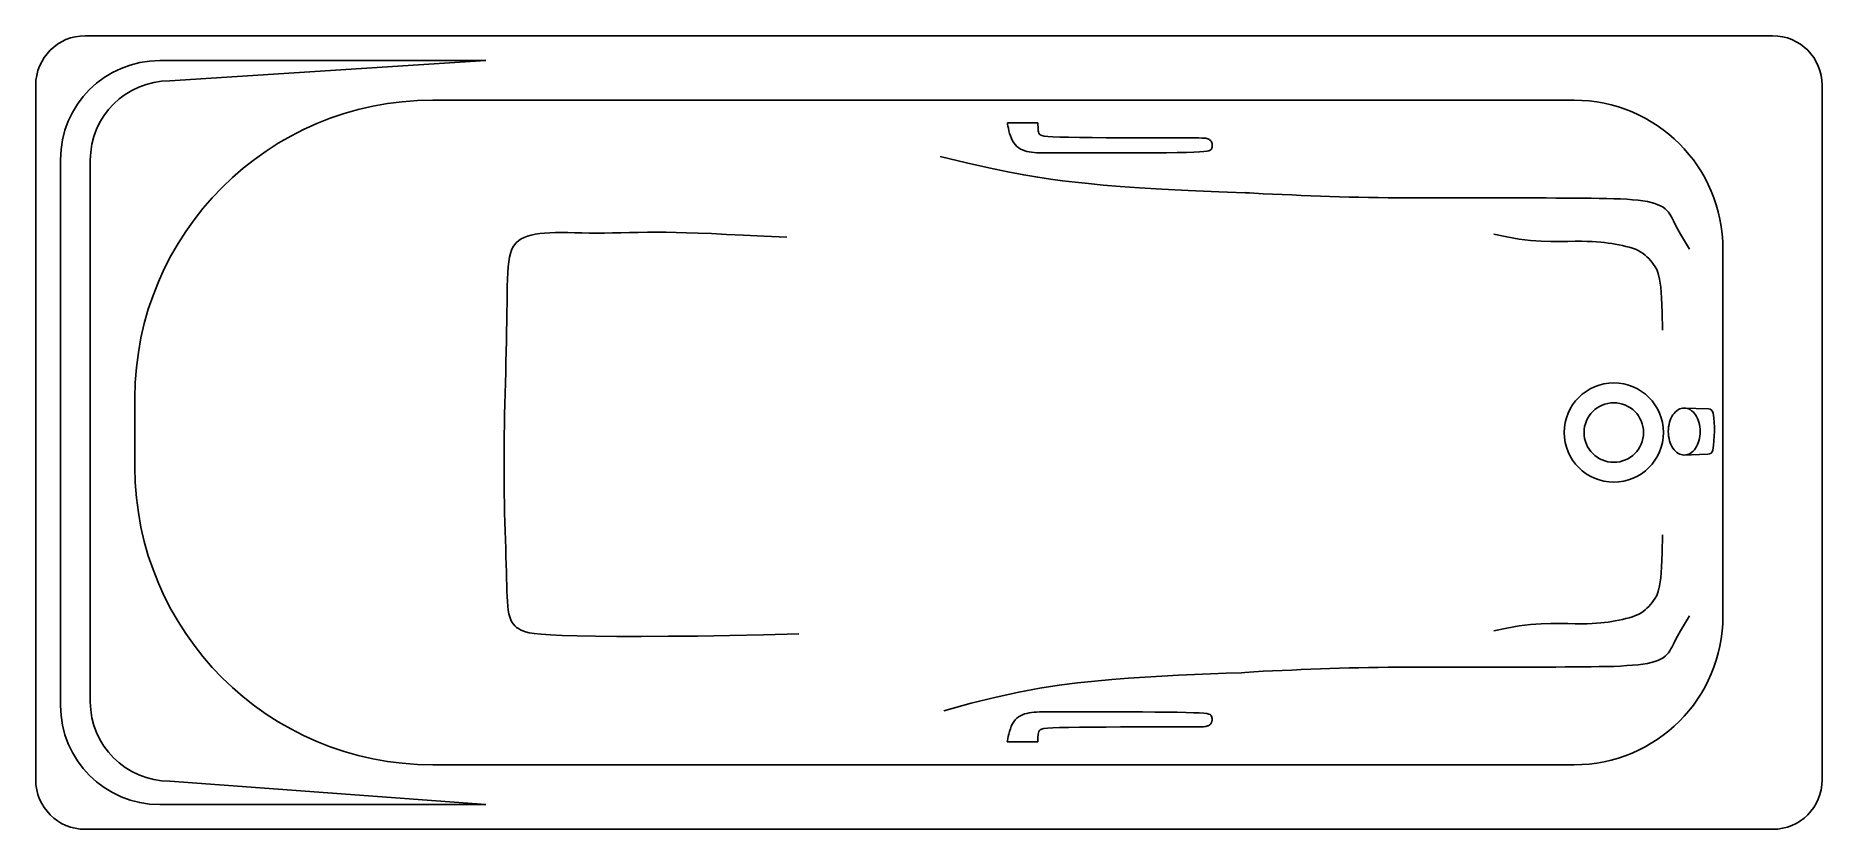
# Model space of a CAD drawing. Header units: millimetres. Extents: x -2982.29 to -2980.49, y 2939.79 to 2940.59.
import ezdxf

# ---------------------------------------------------------------- set-up
doc = ezdxf.new("R2010")
doc.units = ezdxf.units.MM
doc.header["$LTSCALE"] = 10
doc.layers.add('banheiro_louças', color=2, linetype='Continuous')

msp = doc.modelspace()

# ---------------------------------------------------------------- linework, layer by layer
at = {"layer": 'banheiro_louças'}
for p, q in [((-2980.5357, 2940.5937), (-2982.2357, 2940.5937)), ((-2982.2857, 2940.5437), (-2982.2857, 2939.8437)), ((-2982.2857, 2939.8437), (-2982.2857, 2940.5437)), ((-2980.4857, 2939.8437), (-2980.4857, 2940.5437)), ((-2982.2357, 2939.7937), (-2980.5357, 2939.7937))]:
    msp.add_line(p, q, dxfattribs=at)
at = {"layer": 'banheiro_louças', "color": 1}
for p, q in [((-2981.8321, 2940.5687), (-2982.1607, 2940.5687)), ((-2982.1507, 2940.5483), (-2981.8321, 2940.5687)), ((-2980.7357, 2940.5287), (-2981.8857, 2940.5287)), ((-2981.2759, 2940.5059), (-2981.3067, 2940.5059)), ((-2982.2607, 2940.4687), (-2982.2607, 2939.9187)), ((-2982.2307, 2940.4683), (-2982.2307, 2939.9223)), ((-2980.5857, 2940.0087), (-2980.5857, 2940.3787)), ((-2982.1857, 2940.2287), (-2982.1857, 2940.1587)), ((-2980.6253, 2940.2184), (-2980.6004, 2940.2176)), ((-2980.6259, 2940.171), (-2980.6008, 2940.1718)), ((-2981.276, 2939.8818), (-2981.3069, 2939.8818)), ((-2981.8857, 2939.8587), (-2980.7357, 2939.8587)), ((-2982.1507, 2939.8423), (-2981.8321, 2939.8187)), ((-2982.1607, 2939.8187), (-2981.8321, 2939.8187))]:
    msp.add_line(p, q, dxfattribs=at)
for points in [[(-2981.3067, 2940.5059), (-2981.3065, 2940.5045), (-2981.3061, 2940.5026), (-2981.3057, 2940.5004), (-2981.3051, 2940.498), (-2981.3044, 2940.4953), (-2981.3036, 2940.4927), (-2981.3026, 2940.4901), (-2981.3014, 2940.4877), (-2981.3001, 2940.4856), (-2981.2986, 2940.4837), (-2981.297, 2940.4821), (-2981.2952, 2940.4807), (-2981.2934, 2940.4795), (-2981.2914, 2940.4786), (-2981.2892, 2940.4778), (-2981.287, 2940.4771), (-2981.2847, 2940.4766), (-2981.2823, 2940.4762), (-2981.2797, 2940.476), (-2981.277, 2940.4758), (-2981.2742, 2940.4757), (-2981.2712, 2940.4756), (-2981.2681, 2940.4756), (-2981.2648, 2940.4756), (-2981.2612, 2940.4756), (-2981.2574, 2940.4756), (-2981.253, 2940.4756), (-2981.2479, 2940.4756), (-2981.242, 2940.4756), (-2981.2351, 2940.4756), (-2981.2271, 2940.4756), (-2981.2178, 2940.4756), (-2981.2071, 2940.4756), (-2981.1953, 2940.4756), (-2981.1829, 2940.4756), (-2981.1703, 2940.4757), (-2981.158, 2940.4757), (-2981.1462, 2940.4758), (-2981.1355, 2940.4759), (-2981.1263, 2940.4761), (-2981.1189, 2940.4763), (-2981.1131, 2940.4766), (-2981.1088, 2940.4769), (-2981.1057, 2940.4773), (-2981.1036, 2940.4778), (-2981.1023, 2940.4783), (-2981.1015, 2940.4789), (-2981.101, 2940.4796), (-2981.1007, 2940.4805), (-2981.1005, 2940.4813), (-2981.1003, 2940.4822), (-2981.1003, 2940.4832), (-2981.1003, 2940.4841), (-2981.1005, 2940.485), (-2981.1007, 2940.4859), (-2981.101, 2940.4867), (-2981.1015, 2940.4874), (-2981.102, 2940.4881), (-2981.1026, 2940.4886), (-2981.1032, 2940.4891), (-2981.104, 2940.4894), (-2981.1048, 2940.4898), (-2981.1057, 2940.49), (-2981.1066, 2940.4903), (-2981.1076, 2940.4904), (-2981.109, 2940.4905), (-2981.1109, 2940.4906), (-2981.1137, 2940.4907), (-2981.1177, 2940.4907), (-2981.1232, 2940.4908), (-2981.1303, 2940.4908), (-2981.1394, 2940.4908), (-2981.1507, 2940.4908), (-2981.1637, 2940.4908), (-2981.1778, 2940.4908), (-2981.1924, 2940.4908), (-2981.2071, 2940.4909), (-2981.2211, 2940.491), (-2981.234, 2940.4911), (-2981.2451, 2940.4913), (-2981.254, 2940.4915), (-2981.2609, 2940.4918), (-2981.266, 2940.4921), (-2981.2696, 2940.4926), (-2981.2721, 2940.4931), (-2981.2736, 2940.4938), (-2981.2744, 2940.4946), (-2981.2749, 2940.4956), (-2981.2752, 2940.4967), (-2981.2755, 2940.4979), (-2981.2756, 2940.4993), (-2981.2758, 2940.5006), (-2981.2758, 2940.502), (-2981.2759, 2940.5034), (-2981.2759, 2940.5047), (-2981.2759, 2940.5059)], [(-2981.0584, 2940.435), (-2981.0938, 2940.4363), (-2981.1245, 2940.4377), (-2981.1509, 2940.4391), (-2981.1736, 2940.4405), (-2981.1932, 2940.4418), (-2981.2101, 2940.4432), (-2981.2251, 2940.4446), (-2981.2385, 2940.446), (-2981.251, 2940.4474), (-2981.2632, 2940.449), (-2981.2761, 2940.451), (-2981.2902, 2940.4534), (-2981.3063, 2940.4566), (-2981.3253, 2940.4606), (-2981.3478, 2940.4656), (-2981.3745, 2940.4719)], [(-2981.0672, 2940.4356), (-2981.0584, 2940.435), (-2981.049, 2940.4344), (-2981.0395, 2940.434), (-2981.0299, 2940.4336), (-2981.0202, 2940.4332), (-2981.0106, 2940.4328), (-2981.0009, 2940.4324), (-2980.9913, 2940.4321), (-2980.9817, 2940.4317), (-2980.9721, 2940.4314), (-2980.9624, 2940.4311), (-2980.9527, 2940.4309), (-2980.9429, 2940.4307), (-2980.933, 2940.4305), (-2980.923, 2940.4304), (-2980.9129, 2940.4303), (-2980.9026, 2940.4302), (-2980.8923, 2940.4302), (-2980.8818, 2940.4302), (-2980.8712, 2940.4302), (-2980.8605, 2940.4302), (-2980.8496, 2940.4302), (-2980.8387, 2940.4302), (-2980.8277, 2940.4302), (-2980.8167, 2940.4302), (-2980.8058, 2940.4302), (-2980.7951, 2940.4302), (-2980.7845, 2940.4302), (-2980.7741, 2940.4302), (-2980.764, 2940.4302), (-2980.7542, 2940.4301), (-2980.7448, 2940.4301), (-2980.7356, 2940.4301), (-2980.7269, 2940.43), (-2980.7185, 2940.4299), (-2980.7104, 2940.4298), (-2980.7028, 2940.4297), (-2980.6957, 2940.4294), (-2980.6889, 2940.4292), (-2980.6826, 2940.4288), (-2980.6768, 2940.4284), (-2980.6713, 2940.4279), (-2980.6664, 2940.4272), (-2980.6619, 2940.4265), (-2980.6579, 2940.4256), (-2980.6543, 2940.4246), (-2980.6512, 2940.4234), (-2980.6485, 2940.4222), (-2980.6461, 2940.4208), (-2980.644, 2940.4192), (-2980.6423, 2940.4176), (-2980.6407, 2940.4158), (-2980.6394, 2940.414), (-2980.6382, 2940.412), (-2980.637, 2940.4098), (-2980.6357, 2940.407), (-2980.6339, 2940.4035), (-2980.6316, 2940.3992), (-2980.6285, 2940.3937), (-2980.6245, 2940.3869), (-2980.6195, 2940.3786)], [(-2981.5289, 2940.3908), (-2981.5522, 2940.3918), (-2981.5724, 2940.3928), (-2981.5898, 2940.3935), (-2981.6049, 2940.3942), (-2981.6181, 2940.3947), (-2981.6299, 2940.3951), (-2981.6405, 2940.3954), (-2981.6504, 2940.3956), (-2981.6601, 2940.3956), (-2981.6694, 2940.3956), (-2981.6786, 2940.3954), (-2981.6874, 2940.3953), (-2981.696, 2940.3951), (-2981.7044, 2940.395), (-2981.7125, 2940.3948), (-2981.7204, 2940.3948), (-2981.7281, 2940.3948), (-2981.7355, 2940.3949), (-2981.7426, 2940.3951), (-2981.7494, 2940.3952), (-2981.7558, 2940.3952), (-2981.7619, 2940.3952), (-2981.7677, 2940.3951), (-2981.773, 2940.3948), (-2981.7779, 2940.3943), (-2981.7824, 2940.3937), (-2981.7865, 2940.3928), (-2981.7902, 2940.3917), (-2981.7935, 2940.3904), (-2981.7964, 2940.3889), (-2981.799, 2940.3872), (-2981.8013, 2940.3852), (-2981.8032, 2940.383), (-2981.8048, 2940.3805), (-2981.8062, 2940.3776), (-2981.8073, 2940.3742), (-2981.8082, 2940.3704), (-2981.8089, 2940.3659), (-2981.8095, 2940.3608), (-2981.8099, 2940.3549), (-2981.8102, 2940.3483), (-2981.8105, 2940.3409), (-2981.8107, 2940.3329), (-2981.8108, 2940.3243), (-2981.811, 2940.3152), (-2981.8111, 2940.3057), (-2981.8112, 2940.2958), (-2981.8114, 2940.2857), (-2981.8116, 2940.2754), (-2981.8119, 2940.2649), (-2981.8121, 2940.2544), (-2981.8124, 2940.2437), (-2981.8127, 2940.2331), (-2981.813, 2940.2224), (-2981.8132, 2940.2119), (-2981.8134, 2940.2014), (-2981.8136, 2940.191), (-2981.8137, 2940.1808), (-2981.8138, 2940.1707), (-2981.8138, 2940.1608), (-2981.8138, 2940.1509), (-2981.8137, 2940.1412), (-2981.8136, 2940.1316), (-2981.8134, 2940.1221), (-2981.8132, 2940.1127), (-2981.813, 2940.1034), (-2981.8127, 2940.0943), (-2981.8124, 2940.0855), (-2981.8121, 2940.0769), (-2981.8119, 2940.0687), (-2981.8116, 2940.0608), (-2981.8114, 2940.0534), (-2981.8112, 2940.0464), (-2981.8111, 2940.04), (-2981.8109, 2940.0339), (-2981.8107, 2940.0284), (-2981.8104, 2940.0233), (-2981.81, 2940.0187), (-2981.8095, 2940.0146), (-2981.8089, 2940.011), (-2981.808, 2940.0078), (-2981.807, 2940.005), (-2981.8058, 2940.0027), (-2981.8044, 2940.0006), (-2981.8028, 2939.9989), (-2981.8011, 2939.9973), (-2981.7993, 2939.996), (-2981.7972, 2939.9948), (-2981.795, 2939.9937), (-2981.7922, 2939.9927), (-2981.7885, 2939.9918), (-2981.7833, 2939.991), (-2981.7763, 2939.9903), (-2981.767, 2939.9897), (-2981.7551, 2939.9892), (-2981.7401, 2939.9888), (-2981.7218, 2939.9884), (-2981.7001, 2939.9882), (-2981.6755, 2939.9882), (-2981.6482, 2939.9883), (-2981.6184, 2939.9885), (-2981.5864, 2939.989), (-2981.5524, 2939.9898), (-2981.5168, 2939.9908)], [(-2980.8165, 2940.3938), (-2980.8033, 2940.3909), (-2980.791, 2940.3888), (-2980.7795, 2940.3874), (-2980.7688, 2940.3866), (-2980.759, 2940.3863), (-2980.75, 2940.3862), (-2980.7419, 2940.3863), (-2980.7347, 2940.3865), (-2980.7283, 2940.3865), (-2980.7226, 2940.3864), (-2980.7175, 2940.3863), (-2980.713, 2940.386), (-2980.7089, 2940.3857), (-2980.705, 2940.3852), (-2980.7014, 2940.3847), (-2980.6978, 2940.3842), (-2980.6942, 2940.3836), (-2980.6905, 2940.383), (-2980.687, 2940.3822), (-2980.6835, 2940.3814), (-2980.6801, 2940.3805), (-2980.6768, 2940.3795), (-2980.6738, 2940.3784), (-2980.671, 2940.3771), (-2980.6685, 2940.3757), (-2980.6662, 2940.3742), (-2980.6642, 2940.3726), (-2980.6623, 2940.3708), (-2980.6605, 2940.369), (-2980.6588, 2940.367), (-2980.6572, 2940.365), (-2980.6556, 2940.363), (-2980.654, 2940.3608), (-2980.6524, 2940.358), (-2980.6509, 2940.354), (-2980.6496, 2940.3483), (-2980.6484, 2940.3403), (-2980.6475, 2940.3294), (-2980.647, 2940.3151), (-2980.6467, 2940.2968)], [(-2980.8165, 2939.9937), (-2980.8033, 2939.9966), (-2980.791, 2939.9987), (-2980.7795, 2940.0001), (-2980.7688, 2940.0009), (-2980.759, 2940.0012), (-2980.75, 2940.0013), (-2980.7419, 2940.0011), (-2980.7347, 2940.001), (-2980.7283, 2940.001), (-2980.7226, 2940.001), (-2980.7175, 2940.0012), (-2980.713, 2940.0015), (-2980.7089, 2940.0018), (-2980.705, 2940.0023), (-2980.7014, 2940.0027), (-2980.6978, 2940.0033), (-2980.6942, 2940.0039), (-2980.6905, 2940.0045), (-2980.687, 2940.0053), (-2980.6835, 2940.0061), (-2980.6801, 2940.007), (-2980.6768, 2940.008), (-2980.6738, 2940.0091), (-2980.671, 2940.0104), (-2980.6685, 2940.0117), (-2980.6662, 2940.0133), (-2980.6642, 2940.0149), (-2980.6623, 2940.0167), (-2980.6605, 2940.0185), (-2980.6588, 2940.0204), (-2980.6572, 2940.0224), (-2980.6556, 2940.0245), (-2980.654, 2940.0267), (-2980.6524, 2940.0295), (-2980.6509, 2940.0335), (-2980.6496, 2940.0392), (-2980.6484, 2940.0472), (-2980.6475, 2940.0581), (-2980.647, 2940.0724), (-2980.6467, 2940.0907)], [(-2981.0708, 2939.9516), (-2981.0674, 2939.9519), (-2981.0584, 2939.9525), (-2981.049, 2939.9531), (-2981.0395, 2939.9535), (-2981.0299, 2939.9539), (-2981.0202, 2939.9543), (-2981.0106, 2939.9547), (-2981.0009, 2939.955), (-2980.9913, 2939.9554), (-2980.9817, 2939.9557), (-2980.9721, 2939.9561), (-2980.9624, 2939.9564), (-2980.9527, 2939.9566), (-2980.9429, 2939.9568), (-2980.933, 2939.957), (-2980.923, 2939.9571), (-2980.9129, 2939.9572), (-2980.9026, 2939.9573), (-2980.8923, 2939.9573), (-2980.8818, 2939.9573), (-2980.8712, 2939.9573), (-2980.8605, 2939.9573), (-2980.8496, 2939.9573), (-2980.8387, 2939.9573), (-2980.8277, 2939.9573), (-2980.8167, 2939.9573), (-2980.8058, 2939.9573), (-2980.7951, 2939.9573), (-2980.7845, 2939.9573), (-2980.7741, 2939.9573), (-2980.764, 2939.9573), (-2980.7542, 2939.9573), (-2980.7448, 2939.9574), (-2980.7356, 2939.9574), (-2980.7269, 2939.9574), (-2980.7185, 2939.9575), (-2980.7104, 2939.9577), (-2980.7028, 2939.9578), (-2980.6957, 2939.958), (-2980.6889, 2939.9583), (-2980.6826, 2939.9587), (-2980.6768, 2939.9591), (-2980.6713, 2939.9596), (-2980.6664, 2939.9602), (-2980.6619, 2939.961), (-2980.6579, 2939.9619), (-2980.6543, 2939.9629), (-2980.6512, 2939.964), (-2980.6485, 2939.9653), (-2980.6461, 2939.9667), (-2980.644, 2939.9683), (-2980.6423, 2939.9699), (-2980.6407, 2939.9716), (-2980.6394, 2939.9735), (-2980.6382, 2939.9755), (-2980.637, 2939.9777), (-2980.6357, 2939.9805), (-2980.6339, 2939.984), (-2980.6316, 2939.9883), (-2980.6285, 2939.9938), (-2980.6245, 2940.0006), (-2980.6195, 2940.0088)], [(-2981.0708, 2939.9516), (-2981.0863, 2939.9511), (-2981.1021, 2939.9505), (-2981.1181, 2939.9498), (-2981.1344, 2939.949), (-2981.151, 2939.9481), (-2981.1677, 2939.9471), (-2981.1845, 2939.946), (-2981.2015, 2939.9447), (-2981.2186, 2939.9432), (-2981.2361, 2939.9413), (-2981.2545, 2939.939), (-2981.274, 2939.9359), (-2981.295, 2939.932), (-2981.3179, 2939.927), (-2981.3431, 2939.9208), (-2981.3708, 2939.9132)], [(-2981.3069, 2939.8818), (-2981.3066, 2939.8832), (-2981.3063, 2939.8851), (-2981.3058, 2939.8873), (-2981.3053, 2939.8898), (-2981.3045, 2939.8924), (-2981.3037, 2939.895), (-2981.3027, 2939.8976), (-2981.3016, 2939.9), (-2981.3002, 2939.9021), (-2981.2988, 2939.904), (-2981.2971, 2939.9056), (-2981.2954, 2939.907), (-2981.2935, 2939.9082), (-2981.2915, 2939.9092), (-2981.2894, 2939.91), (-2981.2871, 2939.9106), (-2981.2848, 2939.9111), (-2981.2824, 2939.9115), (-2981.2798, 2939.9118), (-2981.2772, 2939.9119), (-2981.2743, 2939.912), (-2981.2714, 2939.9121), (-2981.2682, 2939.9121), (-2981.2649, 2939.9121), (-2981.2614, 2939.9121), (-2981.2575, 2939.9121), (-2981.2531, 2939.9121), (-2981.248, 2939.9121), (-2981.2422, 2939.9121), (-2981.2353, 2939.9121), (-2981.2272, 2939.9121), (-2981.2179, 2939.9121), (-2981.2072, 2939.9121), (-2981.1954, 2939.9121), (-2981.1831, 2939.9121), (-2981.1705, 2939.912), (-2981.1581, 2939.9119), (-2981.1463, 2939.9118), (-2981.1357, 2939.9117), (-2981.1264, 2939.9115), (-2981.119, 2939.9113), (-2981.1133, 2939.9111), (-2981.1089, 2939.9107), (-2981.1058, 2939.9103), (-2981.1038, 2939.9099), (-2981.1024, 2939.9093), (-2981.1016, 2939.9087), (-2981.1012, 2939.908), (-2981.1008, 2939.9072), (-2981.1006, 2939.9063), (-2981.1005, 2939.9054), (-2981.1004, 2939.9045), (-2981.1005, 2939.9035), (-2981.1006, 2939.9026), (-2981.1008, 2939.9017), (-2981.1012, 2939.9009), (-2981.1016, 2939.9002), (-2981.1021, 2939.8996), (-2981.1027, 2939.8991), (-2981.1034, 2939.8986), (-2981.1041, 2939.8982), (-2981.1049, 2939.8979), (-2981.1058, 2939.8976), (-2981.1067, 2939.8974), (-2981.1078, 2939.8972), (-2981.1091, 2939.8971), (-2981.111, 2939.897), (-2981.1139, 2939.897), (-2981.1179, 2939.8969), (-2981.1233, 2939.8969), (-2981.1304, 2939.8969), (-2981.1396, 2939.8969), (-2981.1509, 2939.8969), (-2981.1638, 2939.8969), (-2981.1779, 2939.8969), (-2981.1926, 2939.8969), (-2981.2072, 2939.8968), (-2981.2212, 2939.8967), (-2981.2341, 2939.8966), (-2981.2452, 2939.8965), (-2981.2541, 2939.8962), (-2981.261, 2939.896), (-2981.2661, 2939.8956), (-2981.2698, 2939.8952), (-2981.2722, 2939.8946), (-2981.2737, 2939.8939), (-2981.2746, 2939.8931), (-2981.275, 2939.8922), (-2981.2754, 2939.8911), (-2981.2756, 2939.8898), (-2981.2758, 2939.8885), (-2981.2759, 2939.8871), (-2981.276, 2939.8857), (-2981.276, 2939.8843), (-2981.276, 2939.883), (-2981.276, 2939.8818)]]:
    msp.add_lwpolyline(points, dxfattribs=at)
msp.add_lwpolyline([(-2980.6247, 2940.171, 0.137453), (-2980.6189, 2940.1726, 0.107024), (-2980.6133, 2940.178, 0.080915), (-2980.6099, 2940.1853, 0.068853), (-2980.6086, 2940.1947, 0.068853), (-2980.6099, 2940.2041, 0.080915), (-2980.6133, 2940.2115, 0.107024), (-2980.6189, 2940.2168, 0.137453), (-2980.6247, 2940.2184, 0.137453), (-2980.6305, 2940.2168, 0.107024), (-2980.6361, 2940.2115, 0.080915), (-2980.6395, 2940.2041, 0.068853), (-2980.6408, 2940.1947, 0.068853), (-2980.6395, 2940.1853, 0.080915), (-2980.6361, 2940.178, 0.107024), (-2980.6305, 2940.1726, 0.137453)], format="xyb", close=True, dxfattribs=at)
for radius in [0.05, 0.03]:
    msp.add_circle((-2980.6957, 2940.1937), radius, dxfattribs=at)
at = {"layer": 'banheiro_louças'}
for centre, start, end in [((-2982.2357, 2940.5437), 90, 180), ((-2980.5357, 2940.5437), 0, 90), ((-2982.2357, 2939.8437), 180, 270), ((-2980.5357, 2939.8437), 270, 0)]:
    msp.add_arc(centre, 0.05, start, end, dxfattribs=at)
at = {"layer": 'banheiro_louças', "color": 1}
for centre, radius, start, end in [((-2982.1607, 2940.4687), 0.1, 90, 180), ((-2982.1507, 2940.4683), 0.08, 90, 180), ((-2981.8857, 2940.2287), 0.3, 90, 180), ((-2980.7357, 2940.3787), 0.15, 0, 90), ((-2980.6005, 2940.2126), 0.005, 8.4021, 88), ((-2980.7112, 2940.1962), 0.1169, 350.035, 8.4021), ((-2980.601, 2940.1768), 0.005, 272, 350.035), ((-2981.8857, 2940.1587), 0.3, 180, 270), ((-2980.7357, 2940.0087), 0.15, 270, 0), ((-2982.1507, 2939.9223), 0.08, 180, 270), ((-2982.1607, 2939.9187), 0.1, 180, 270)]:
    msp.add_arc(centre, radius, start, end, dxfattribs=at)

doc.saveas('drawing.dxf')
